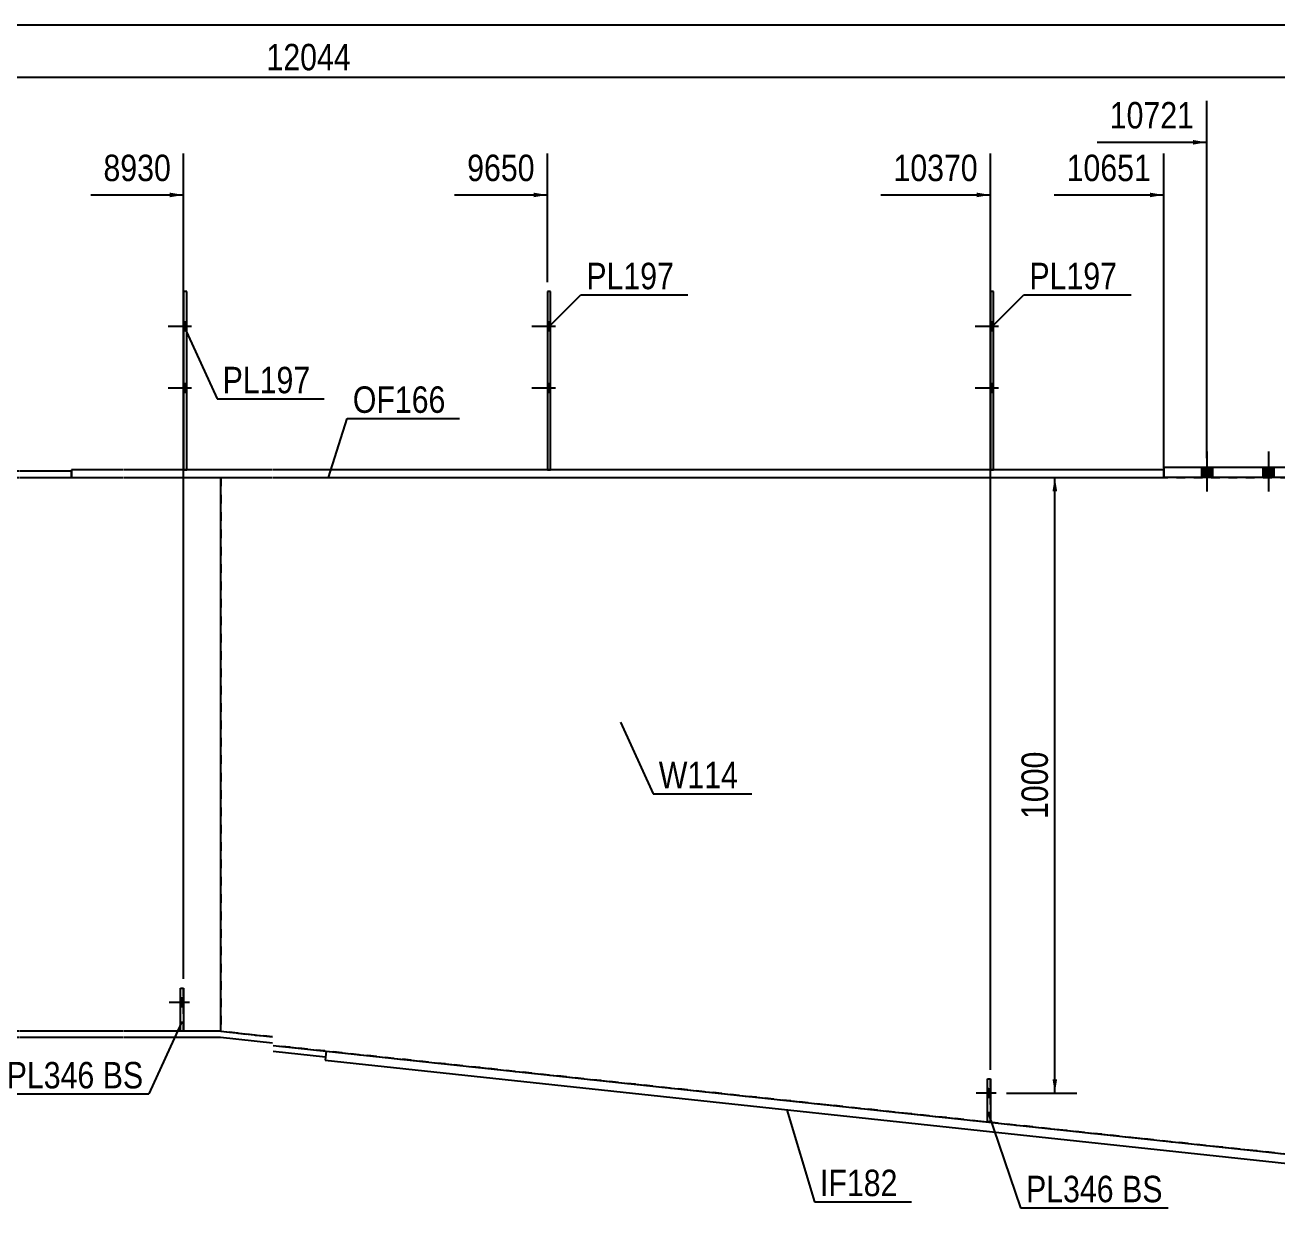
# Model space of a CAD drawing. Header units: millimetres. Extents: x -19 to 384, y -198 to 79.
# Drawn here: x 152.1 to 287.7, y -51 to 79 of the extents above; entities that cross this region are included whole.
import ezdxf

# ---------------------------------------------------------------- set-up
doc = ezdxf.new("R2010")
doc.units = ezdxf.units.MM
doc.linetypes.add('DXK_LINE_DOT1', pattern=[1.8814, 0.9407, -0.9407])
doc.linetypes.add('DXK_LINE_DOT2', pattern=[3.9198, 1.9599, -1.9599])
doc.styles.add('Arial Narrow', font='ARIALN.TTF', dxfattribs={"height": 0.2})

# ---------------------------------------------------------------- blocks, each defined once
blk = doc.blocks.new('Unknown-623515201-1211')
at = {"color": 5, "linetype": 'Continuous'}
blk.add_line((383.81, 78.99), (-16.19, 78.99), dxfattribs=at)
blk = doc.blocks.new('Part-623515201-1287 - 1232')
at = {"color": 7, "linetype": 'DXK_LINE_DOT1'}
for p, q in [((256.31, -39.79), (256.31, -35.16)), ((256.31, -35.16), (256.64, -35.16)), ((256.64, -39.79), (256.64, -35.16)), ((256.64, -39.79), (256.31, -39.79))]:
    blk.add_line(p, q, dxfattribs=at)
blk = doc.blocks.new('Bolt-623515201-1240 - 1232')
at = {"linetype": 'Continuous'}
blk.add_hatch(color=3, dxfattribs=at).paths.add_polyline_path([(256.64, -37.16), (256.64, -36.22), (256.31, -36.22), (256.31, -37.16)])
at = {"color": 3, "linetype": 'Continuous'}
for p, q in [((256.64, -36.22), (256.31, -36.22)), ((257.27, -36.69), (255.07, -36.69)), ((256.64, -37.16), (256.31, -37.16))]:
    blk.add_line(p, q, dxfattribs=at)
blk = doc.blocks.new('Part-623515201-1450 - 1232')
at = {"color": 2, "linetype": 'Continuous'}
for p, q in [((173.25, -30), (173.25, 30)), ((351.27, -50), (351.01, -49.98))]:
    blk.add_line(p, q, dxfattribs=at)
at = {"color": 7, "linetype": 'DXK_LINE_DOT1'}
for p, q in [((173.25, 30), (178.85, 30)), ((178.95, 30), (363.99, 30)), ((363.99, 30), (351.27, -50)), ((178.85, -30.6), (173.25, -30)), ((173.25, -30), (178.85, -30.6)), ((351.01, -49.98), (178.95, -31.53)), ((178.95, -31.53), (351.27, -49.99))]:
    blk.add_line(p, q, dxfattribs=at)
blk = doc.blocks.new('Part-623515201-1265 - 1232')
at = {"color": 2, "linetype": 'Continuous'}
for p, q in [((256.31, -39.79), (256.31, -35.16)), ((256.31, -35.16), (256.64, -35.16)), ((256.64, -35.16), (256.64, -39.79)), ((256.64, -39.79), (256.31, -39.79))]:
    blk.add_line(p, q, dxfattribs=at)
at = {"color": 7, "linetype": 'DXK_LINE_DOT1'}
blk.add_line((256.31, -38.79), (256.64, -38.79), dxfattribs=at)
blk = doc.blocks.new('Bolt-623515201-1241 - 1232')
at = {"color": 3, "linetype": 'DXK_LINE_DOT2'}
for p, q in [((256.64, -36.22), (256.31, -36.22)), ((257.27, -36.69), (255.07, -36.69)), ((256.64, -37.16), (256.31, -37.16))]:
    blk.add_line(p, q, dxfattribs=at)
blk = doc.blocks.new('Part-623515201-1362 - 1232')
at = {"color": 2, "linetype": 'Continuous'}
for p, q in [((53.75, 30.67), (53.75, 30)), ((59.35, 30.67), (53.75, 30.67)), ((53.75, 30), (59.35, 30)), ((70.65, 30.67), (59.45, 30.67)), ((59.45, 30), (70.65, 30)), ((83.68, 30.67), (70.75, 30.67)), ((70.75, 30), (83.68, 30)), ((96.52, 30.67), (83.78, 30.67)), ((83.78, 30), (96.52, 30)), ((112.67, 30.67), (96.62, 30.67)), ((96.62, 30), (112.67, 30)), ((125.5, 30.67), (112.77, 30.67)), ((112.77, 30), (125.5, 30)), ((138.53, 30.67), (125.6, 30.67)), ((125.6, 30), (138.53, 30)), ((151.37, 30.67), (138.63, 30.67)), ((138.63, 30), (151.37, 30)), ((157.07, 30.67), (151.47, 30.67)), ((151.47, 30), (157.07, 30))]:
    blk.add_line(p, q, dxfattribs=at)
at = {"color": 7, "linetype": 'DXK_LINE_DOT1'}
blk.add_line((157.07, 30), (157.07, 30.67), dxfattribs=at)
blk = doc.blocks.new('Bolt-623515201-1242 - 1232')
at = {"linetype": 'Continuous'}
for points in [[(256.97, 45.87), (256.97, 46.8), (256.64, 46.8), (256.64, 45.87)], [(256.97, 45.87), (256.97, 46.8), (256.64, 46.8), (256.64, 45.87)], [(256.97, 39.2), (256.97, 40.13), (256.64, 40.13), (256.64, 39.2)], [(256.97, 39.2), (256.97, 40.13), (256.64, 40.13), (256.64, 39.2)]]:
    blk.add_hatch(color=3, dxfattribs=at).paths.add_polyline_path(points)
at = {"color": 3, "linetype": 'Continuous'}
for p, q in [((257.51, 46.33), (254.97, 46.33)), ((257.51, 46.33), (254.97, 46.33)), ((256.97, 46.8), (256.64, 46.8)), ((256.97, 46.8), (256.64, 46.8)), ((256.97, 45.87), (256.64, 45.87)), ((256.97, 45.87), (256.64, 45.87)), ((257.51, 39.67), (254.97, 39.67)), ((257.51, 39.67), (254.97, 39.67)), ((256.97, 40.13), (256.64, 40.13)), ((256.97, 40.13), (256.64, 40.13)), ((256.97, 39.2), (256.64, 39.2)), ((256.97, 39.2), (256.64, 39.2))]:
    blk.add_line(p, q, dxfattribs=at)
blk = doc.blocks.new('Part-623515201-1309 - 1232')
at = {"color": 2, "linetype": 'Continuous'}
for p, q in [((256.97, 50.13), (256.64, 50.13)), ((256.64, 50.13), (256.64, 30.8)), ((256.97, 30.8), (256.97, 50.13))]:
    blk.add_line(p, q, dxfattribs=at)
at = {"color": 7, "linetype": 'DXK_LINE_DOT1'}
blk.add_line((256.64, 30.8), (256.97, 30.8), dxfattribs=at)
blk = doc.blocks.new('Bolt-623515201-1312 - 1232')
at = {"linetype": 'Continuous'}
for points in [[(208.97, 45.87), (208.97, 46.8), (208.64, 46.8), (208.64, 45.87)], [(208.97, 45.87), (208.97, 46.8), (208.64, 46.8), (208.64, 45.87)], [(208.97, 39.2), (208.97, 40.13), (208.64, 40.13), (208.64, 39.2)], [(208.97, 39.2), (208.97, 40.13), (208.64, 40.13), (208.64, 39.2)]]:
    blk.add_hatch(color=3, dxfattribs=at).paths.add_polyline_path(points)
at = {"color": 3, "linetype": 'Continuous'}
for p, q in [((209.51, 46.33), (206.97, 46.33)), ((209.51, 46.33), (206.97, 46.33)), ((208.97, 46.8), (208.64, 46.8)), ((208.97, 46.8), (208.64, 46.8)), ((208.97, 45.87), (208.64, 45.87)), ((208.97, 45.87), (208.64, 45.87)), ((209.51, 39.67), (206.97, 39.67)), ((209.51, 39.67), (206.97, 39.67)), ((208.97, 40.13), (208.64, 40.13)), ((208.97, 40.13), (208.64, 40.13)), ((208.97, 39.2), (208.64, 39.2)), ((208.97, 39.2), (208.64, 39.2))]:
    blk.add_line(p, q, dxfattribs=at)
blk = doc.blocks.new('Part-623515201-7763 - 1232')
at = {"color": 7, "linetype": 'DXK_LINE_DOT1'}
for p, q in [((168.9, -30), (168.9, -25.33)), ((168.9, -25.33), (169.23, -25.33)), ((169.23, -30), (169.23, -25.33)), ((168.9, -29), (169.23, -29))]:
    blk.add_line(p, q, dxfattribs=at)
blk = doc.blocks.new('Bolt-623515201-1318 - 1232')
at = {"linetype": 'Continuous'}
for points in [[(280.68, 31.07), (279.48, 31.07), (279.48, 30), (280.68, 30)], [(280.68, 31.07), (279.48, 31.07), (279.48, 30), (280.68, 30)], [(287.34, 31.07), (286.14, 31.07), (286.14, 30), (287.34, 30)], [(287.34, 31.07), (286.14, 31.07), (286.14, 30), (287.34, 30)]]:
    blk.add_hatch(color=3, dxfattribs=at).paths.add_polyline_path(points)
at = {"color": 3, "linetype": 'Continuous'}
for p, q in [((280.08, 32.8), (280.08, 28.47)), ((280.08, 32.8), (280.08, 28.47)), ((286.74, 32.8), (286.74, 28.47)), ((286.74, 32.8), (286.74, 28.47)), ((279.48, 31.07), (279.48, 30)), ((279.48, 31.07), (279.48, 30)), ((280.68, 31.07), (280.68, 30)), ((280.68, 31.07), (280.68, 30)), ((286.14, 31.07), (286.14, 30)), ((286.14, 31.07), (286.14, 30)), ((287.34, 31.07), (287.34, 30)), ((287.34, 31.07), (287.34, 30))]:
    blk.add_line(p, q, dxfattribs=at)
blk = doc.blocks.new('Part-623515201-1406 - 1232')
at = {"color": 2, "linetype": 'Continuous'}
for p, q in [((162.67, 30.8), (157.07, 30.8)), ((157.07, 30.8), (157.07, 30)), ((157.07, 30), (162.67, 30)), ((178.85, 30.8), (162.77, 30.8)), ((162.77, 30), (178.85, 30)), ((275.41, 30.8), (178.95, 30.8)), ((178.95, 30), (275.41, 30))]:
    blk.add_line(p, q, dxfattribs=at)
at = {"color": 7, "linetype": 'DXK_LINE_DOT1'}
blk.add_line((275.41, 30), (275.41, 30.8), dxfattribs=at)
blk = doc.blocks.new('Part-623515201-1428 - 1232')
at = {"color": 2, "linetype": 'Continuous'}
blk.add_line((102.22, -30), (102.22, 30), dxfattribs=at)
at = {"color": 7, "linetype": 'DXK_LINE_DOT1'}
for p, q in [((102.22, 30), (112.67, 30)), ((112.77, 30), (125.5, 30)), ((125.6, 30), (138.53, 30)), ((138.63, 30), (151.37, 30)), ((151.47, 30), (162.67, 30)), ((162.77, 30), (173.25, 30)), ((173.25, 30), (173.25, -30)), ((112.67, -30), (102.22, -30)), ((125.5, -30), (112.77, -30)), ((138.53, -30), (125.6, -30)), ((151.37, -30), (138.63, -30)), ((162.67, -30), (151.47, -30)), ((173.25, -30), (162.77, -30))]:
    blk.add_line(p, q, dxfattribs=at)
blk = doc.blocks.new('Part-623515201-1494 - 1232')
at = {"color": 2, "linetype": 'Continuous'}
for p, q in [((70.65, -30), (65.05, -30)), ((65.05, -30), (65.05, -30.67)), ((70.65, -30.67), (65.05, -30.67)), ((83.68, -30), (70.75, -30)), ((83.68, -30.67), (70.75, -30.67)), ((96.52, -30), (83.78, -30)), ((96.52, -30.67), (83.78, -30.67)), ((112.67, -30), (96.62, -30)), ((112.67, -30.67), (96.62, -30.67)), ((125.5, -30), (112.77, -30)), ((125.5, -30.67), (112.77, -30.67)), ((138.53, -30), (125.6, -30)), ((138.53, -30.67), (125.6, -30.67)), ((151.37, -30), (138.63, -30)), ((151.37, -30.67), (138.63, -30.67)), ((162.67, -30), (151.47, -30)), ((162.67, -30.67), (151.47, -30.67)), ((173.25, -30), (162.77, -30)), ((173.21, -30.67), (162.77, -30.67)), ((178.85, -31.27), (173.21, -30.67)), ((173.25, -30), (178.85, -30.6)), ((178.95, -31.53), (184.66, -32.14)), ((184.59, -32.81), (178.95, -32.2))]:
    blk.add_line(p, q, dxfattribs=at)
at = {"color": 7, "linetype": 'DXK_LINE_DOT1'}
blk.add_line((184.66, -32.14), (184.59, -32.81), dxfattribs=at)
blk = doc.blocks.new('Part-623515201-1516 - 1232')
at = {"color": 2, "linetype": 'Continuous'}
for p, q in [((184.66, -32.14), (184.55, -33.14)), ((184.66, -32.14), (351.01, -49.98)), ((184.55, -33.14), (350.91, -50.97)), ((351.01, -49.98), (350.91, -50.97))]:
    blk.add_line(p, q, dxfattribs=at)
blk = doc.blocks.new('Part-623515201-7762 - 1232')
at = {"color": 2, "linetype": 'Continuous'}
for p, q in [((169.57, 50.13), (169.23, 50.13)), ((169.23, 50.13), (169.23, 30.8)), ((169.57, 30.8), (169.57, 50.13))]:
    blk.add_line(p, q, dxfattribs=at)
at = {"color": 7, "linetype": 'DXK_LINE_DOT1'}
blk.add_line((169.23, 30.8), (169.57, 30.8), dxfattribs=at)
blk = doc.blocks.new('Part-623515201-1826 - 1232')
at = {"color": 2, "linetype": 'Continuous'}
for p, q in [((208.97, 50.13), (208.64, 50.13)), ((208.64, 50.13), (208.64, 30.8)), ((208.97, 30.8), (208.97, 50.13))]:
    blk.add_line(p, q, dxfattribs=at)
at = {"color": 7, "linetype": 'DXK_LINE_DOT1'}
blk.add_line((208.64, 30.8), (208.97, 30.8), dxfattribs=at)
blk = doc.blocks.new('Part-623515201-1831 - 1232')
at = {"color": 2, "linetype": 'Continuous'}
for p, q in [((291.41, 31.07), (275.41, 31.07)), ((275.41, 31.07), (275.41, 30)), ((291.41, 30), (275.41, 30)), ((291.41, 31.07), (291.41, 30))]:
    blk.add_line(p, q, dxfattribs=at)
blk = doc.blocks.new('Part-623515201-7766 - 1232')
at = {"color": 2, "linetype": 'Continuous'}
for p, q in [((168.9, -30), (168.9, -25.33)), ((168.9, -25.33), (169.23, -25.33)), ((169.23, -25.33), (169.23, -30))]:
    blk.add_line(p, q, dxfattribs=at)
blk = doc.blocks.new('Bolt-623515201-7769 - 1232')
at = {"linetype": 'Continuous'}
for points in [[(169.57, 45.87), (169.57, 46.8), (169.23, 46.8), (169.23, 45.87)], [(169.57, 45.87), (169.57, 46.8), (169.23, 46.8), (169.23, 45.87)], [(169.57, 39.2), (169.57, 40.13), (169.23, 40.13), (169.23, 39.2)], [(169.57, 39.2), (169.57, 40.13), (169.23, 40.13), (169.23, 39.2)]]:
    blk.add_hatch(color=3, dxfattribs=at).paths.add_polyline_path(points)
at = {"color": 3, "linetype": 'Continuous'}
for p, q in [((170.1, 46.33), (167.57, 46.33)), ((170.1, 46.33), (167.57, 46.33)), ((169.57, 46.8), (169.23, 46.8)), ((169.57, 46.8), (169.23, 46.8)), ((169.57, 45.87), (169.23, 45.87)), ((169.57, 45.87), (169.23, 45.87)), ((170.1, 39.67), (167.57, 39.67)), ((170.1, 39.67), (167.57, 39.67)), ((169.57, 40.13), (169.23, 40.13)), ((169.57, 40.13), (169.23, 40.13)), ((169.57, 39.2), (169.23, 39.2)), ((169.57, 39.2), (169.23, 39.2))]:
    blk.add_line(p, q, dxfattribs=at)
blk = doc.blocks.new('Bolt-623515201-7770 - 1232')
at = {"color": 3, "linetype": 'DXK_LINE_DOT2'}
for p, q in [((169.87, -26.87), (167.67, -26.87)), ((169.23, -26.4), (168.9, -26.4)), ((169.23, -27.33), (168.9, -27.33))]:
    blk.add_line(p, q, dxfattribs=at)
blk = doc.blocks.new('Bolt-623515201-7773 - 1232')
at = {"linetype": 'Continuous'}
blk.add_hatch(color=3, dxfattribs=at).paths.add_polyline_path([(169.23, -27.33), (169.23, -26.4), (168.9, -26.4), (168.9, -27.33)])
at = {"color": 3, "linetype": 'Continuous'}
for p, q in [((169.87, -26.87), (167.67, -26.87)), ((169.23, -26.4), (168.9, -26.4)), ((169.23, -27.33), (168.9, -27.33))]:
    blk.add_line(p, q, dxfattribs=at)
blk = doc.blocks.new('StraightDimension-623515201-8636 - 1232')
at = {"linetype": 'Continuous'}
blk.add_hatch(color=7, dxfattribs=at).paths.add_polyline_path([(167.73, 60.84), (169.23, 60.59), (167.73, 60.34)])
at = {"color": 7, "linetype": 'Continuous'}
for p, q in [((169.23, -24.33), (169.23, 65.09)), ((159.17, 60.59), (169.23, 60.59))]:
    blk.add_line(p, q, dxfattribs=at)
at = {"color": 0}
blk.add_wipeout([(168.46, 61.49), (168.46, 65.69), (159.95, 65.69), (159.95, 61.49)], dxfattribs=at)
at = {"color": 3, "style": 'Arial Narrow'}
blk.add_text('8930', height=2.863, dxfattribs=at).set_placement((160.55, 62.09))
blk = doc.blocks.new('StraightDimension-623515201-8634 - 1232')
at = {"linetype": 'Continuous'}
blk.add_hatch(color=7, dxfattribs=at).paths.add_polyline_path([(255.14, 60.84), (256.64, 60.59), (255.14, 60.34)])
at = {"color": 7, "linetype": 'Continuous'}
for p, q in [((256.64, -34.16), (256.64, 65.09)), ((244.75, 60.59), (256.64, 60.59))]:
    blk.add_line(p, q, dxfattribs=at)
at = {"color": 0}
blk.add_wipeout([(255.87, 61.49), (255.87, 65.69), (245.53, 65.69), (245.53, 61.49)], dxfattribs=at)
at = {"color": 3, "style": 'Arial Narrow'}
blk.add_text('10370', height=2.863, dxfattribs=at).set_placement((246.13, 62.09))
blk = doc.blocks.new('StraightDimension-623515201-2434 - 1232')
at = {"color": 7, "linetype": 'Continuous'}
blk.add_line((-1.33, 73.34), (366.89, 73.34), dxfattribs=at)
at = {"color": 0}
blk.add_wipeout([(187.95, 73.49), (187.95, 77.69), (177.61, 77.69), (177.61, 73.49)], dxfattribs=at)
at = {"color": 3, "style": 'Arial Narrow'}
blk.add_text('12044', height=2.863, dxfattribs=at).set_placement((178.21, 74.09))
blk = doc.blocks.new('StraightDimension-623515201-6911 - 1232')
at = {"linetype": 'Continuous'}
for points in [[(263.36, 28.5), (263.61, 30), (263.86, 28.5)], [(263.86, -35.19), (263.61, -36.69), (263.36, -35.19)]]:
    blk.add_hatch(color=7, dxfattribs=at).paths.add_polyline_path(points)
at = {"color": 7, "linetype": 'Continuous'}
for p, q in [((258.36, 30), (266.01, 30)), ((263.61, -36.69), (263.61, 30)), ((258.36, -36.69), (266.01, -36.69))]:
    blk.add_line(p, q, dxfattribs=at)
at = {"color": 0}
blk.add_wipeout([(263.46, 0.91), (259.26, 0.91), (259.26, -7.6), (263.46, -7.6)], dxfattribs=at)
at = {"color": 3, "style": 'Arial Narrow'}
blk.add_text('1000', height=2.863, rotation=90.0002, dxfattribs=at).set_placement((262.86, -7))
blk = doc.blocks.new('StraightDimension-623515201-8632 - 1232')
at = {"linetype": 'Continuous'}
blk.add_hatch(color=7, dxfattribs=at).paths.add_polyline_path([(278.58, 66.54), (280.08, 66.29), (278.58, 66.04)])
at = {"color": 7, "linetype": 'Continuous'}
for p, q in [((280.08, 32.07), (280.08, 70.79)), ((268.18, 66.29), (280.08, 66.29))]:
    blk.add_line(p, q, dxfattribs=at)
at = {"color": 0}
blk.add_wipeout([(279.3, 67.19), (279.3, 71.39), (268.96, 71.39), (268.96, 67.19)], dxfattribs=at)
at = {"color": 3, "style": 'Arial Narrow'}
blk.add_text('10721', height=2.863, dxfattribs=at).set_placement((269.56, 67.79))
blk = doc.blocks.new('StraightDimension-623515201-8633 - 1232')
at = {"linetype": 'Continuous'}
blk.add_hatch(color=7, dxfattribs=at).paths.add_polyline_path([(273.91, 60.84), (275.41, 60.59), (273.91, 60.34)])
at = {"color": 7, "linetype": 'Continuous'}
for p, q in [((275.41, 31), (275.41, 65.09)), ((263.52, 60.59), (275.41, 60.59))]:
    blk.add_line(p, q, dxfattribs=at)
at = {"color": 0}
blk.add_wipeout([(274.63, 61.49), (274.63, 65.69), (264.29, 65.69), (264.29, 61.49)], dxfattribs=at)
at = {"color": 3, "style": 'Arial Narrow'}
blk.add_text('10651', height=2.863, dxfattribs=at).set_placement((264.89, 62.09))
blk = doc.blocks.new('StraightDimension-623515201-8635 - 1232')
at = {"linetype": 'Continuous'}
blk.add_hatch(color=7, dxfattribs=at).paths.add_polyline_path([(207.14, 60.84), (208.64, 60.59), (207.14, 60.34)])
at = {"color": 7, "linetype": 'Continuous'}
for p, q in [((208.64, 51.13), (208.64, 65.09)), ((198.58, 60.59), (208.64, 60.59))]:
    blk.add_line(p, q, dxfattribs=at)
at = {"color": 0}
blk.add_wipeout([(207.87, 61.49), (207.87, 65.69), (199.35, 65.69), (199.35, 61.49)], dxfattribs=at)
at = {"color": 3, "style": 'Arial Narrow'}
blk.add_text('9650', height=2.863, dxfattribs=at).set_placement((199.95, 62.09))
blk = doc.blocks.new('Mark-623515201-1305 - 1232')
at = {"color": 0}
blk.add_wipeout([(270.37, 50.38), (270.37, 53.38), (260.86, 53.38), (260.86, 50.38)], dxfattribs=at)
blk.add_wipeout([(270.37, 50.38), (270.37, 53.38), (260.86, 53.38), (260.86, 50.38)], dxfattribs=at)
at = {"color": 7, "linetype": 'Continuous'}
for p, q in [((256.73, 46.24), (260.26, 49.78)), ((260.26, 49.78), (271.87, 49.78))]:
    blk.add_line(p, q, dxfattribs=at)
at = {"color": 3, "style": 'Arial Narrow'}
blk.add_text('PL197', height=2.863, dxfattribs=at).set_placement((260.86, 50.38))
blk = doc.blocks.new('Mark-623515201-7837 - 1232')
at = {"color": 0}
blk.add_wipeout([(182.96, 39.11), (182.96, 42.11), (173.46, 42.11), (173.46, 39.11)], dxfattribs=at)
blk.add_wipeout([(182.96, 39.11), (182.96, 42.11), (173.46, 42.11), (173.46, 39.11)], dxfattribs=at)
at = {"color": 7, "linetype": 'Continuous'}
for p, q in [((169.32, 46.25), (172.86, 38.51)), ((172.86, 38.51), (184.46, 38.51))]:
    blk.add_line(p, q, dxfattribs=at)
at = {"color": 3, "style": 'Arial Narrow'}
blk.add_text('PL197', height=2.863, dxfattribs=at).set_placement((173.46, 39.11))
blk = doc.blocks.new('Mark-623515201-1446 - 1232')
at = {"color": 0}
blk.add_wipeout([(229.3, -3.67), (229.3, -0.67), (220.71, -0.67), (220.71, -3.67)], dxfattribs=at)
blk.add_wipeout([(229.3, -3.67), (229.3, -0.67), (220.71, -0.67), (220.71, -3.67)], dxfattribs=at)
at = {"color": 7, "linetype": 'Continuous'}
for p, q in [((216.57, 3.47), (220.11, -4.27)), ((220.11, -4.27), (230.8, -4.27))]:
    blk.add_line(p, q, dxfattribs=at)
at = {"color": 3, "style": 'Arial Narrow'}
blk.add_text('W114', height=2.863, dxfattribs=at).set_placement((220.71, -3.67))
blk = doc.blocks.new('Mark-623515201-1512 - 1232')
at = {"color": 0}
blk.add_wipeout([(246.57, -47.85), (246.57, -44.85), (238.17, -44.85), (238.17, -47.85)], dxfattribs=at)
blk.add_wipeout([(246.57, -47.85), (246.57, -44.85), (238.17, -44.85), (238.17, -47.85)], dxfattribs=at)
at = {"color": 7, "linetype": 'Continuous'}
for p, q in [((234.58, -38.5), (237.57, -48.45)), ((237.57, -48.45), (248.07, -48.45))]:
    blk.add_line(p, q, dxfattribs=at)
at = {"color": 3, "style": 'Arial Narrow'}
blk.add_text('IF182', height=2.863, dxfattribs=at).set_placement((238.17, -47.85))
blk = doc.blocks.new('Mark-623515201-1402 - 1232')
at = {"color": 0}
blk.add_wipeout([(197.61, 36.99), (197.61, 39.99), (187.56, 39.99), (187.56, 36.99)], dxfattribs=at)
blk.add_wipeout([(197.61, 36.99), (197.61, 39.99), (187.56, 39.99), (187.56, 36.99)], dxfattribs=at)
at = {"color": 7, "linetype": 'Continuous'}
for p, q in [((184.92, 30), (186.96, 36.39)), ((186.96, 36.39), (199.11, 36.39))]:
    blk.add_line(p, q, dxfattribs=at)
at = {"color": 3, "style": 'Arial Narrow'}
blk.add_text('OF166', height=2.863, dxfattribs=at).set_placement((187.56, 36.99))
blk = doc.blocks.new('Mark-623515201-1822 - 1232')
at = {"color": 0}
blk.add_wipeout([(222.37, 50.38), (222.37, 53.38), (212.86, 53.38), (212.86, 50.38)], dxfattribs=at)
blk.add_wipeout([(222.37, 50.38), (222.37, 53.38), (212.86, 53.38), (212.86, 50.38)], dxfattribs=at)
at = {"color": 7, "linetype": 'Continuous'}
for p, q in [((208.73, 46.24), (212.26, 49.78)), ((212.26, 49.78), (223.87, 49.78))]:
    blk.add_line(p, q, dxfattribs=at)
at = {"color": 3, "style": 'Arial Narrow'}
blk.add_text('PL197', height=2.863, dxfattribs=at).set_placement((212.86, 50.38))
blk = doc.blocks.new('MarkSet-623515201-2463 - 1232')
at = {"color": 0}
for points in [[(270, -48.51), (270, -45.51), (260.49, -45.51), (260.49, -48.51)], [(275.28, -48.51), (275.28, -45.51), (270.9, -45.51), (270.9, -48.51)]]:
    blk.add_wipeout(points, dxfattribs=at)
for points in [[(270, -48.51), (270, -45.51), (260.49, -45.51), (260.49, -48.51)], [(275.28, -48.51), (275.28, -45.51), (270.9, -45.51), (270.9, -48.51)]]:
    blk.add_wipeout(points, dxfattribs=at)
at = {"color": 7, "linetype": 'Continuous'}
for p, q in [((256.39, -38.84), (259.89, -49.11)), ((259.89, -49.11), (275.88, -49.11))]:
    blk.add_line(p, q, dxfattribs=at)
at = {"color": 3, "style": 'Arial Narrow'}
for s, p in [('PL346', (260.49, -48.51)), ('BS', (270.9, -48.51))]:
    blk.add_text(s, height=2.863, dxfattribs=at).set_placement(p)
blk = doc.blocks.new('MarkSet-623515201-7832 - 1232')
at = {"color": 0}
for points in [[(159.57, -36.18), (159.57, -33.18), (150.07, -33.18), (150.07, -36.18)], [(164.85, -36.18), (164.85, -33.18), (160.47, -33.18), (160.47, -36.18)]]:
    blk.add_wipeout(points, dxfattribs=at)
for points in [[(159.57, -36.18), (159.57, -33.18), (150.07, -33.18), (150.07, -36.18)], [(164.85, -36.18), (164.85, -33.18), (160.47, -33.18), (160.47, -36.18)]]:
    blk.add_wipeout(points, dxfattribs=at)
at = {"color": 7, "linetype": 'Continuous'}
for p in [(168.99, -29.05), (149.47, -36.78)]:
    blk.add_line(p, (165.45, -36.78), dxfattribs=at)
at = {"color": 3, "style": 'Arial Narrow'}
for s, p in [('PL346', (150.07, -36.18)), ('BS', (160.47, -36.18))]:
    blk.add_text(s, height=2.863, dxfattribs=at).set_placement(p)

msp = doc.modelspace()

# ---------------------------------------------------------------- block references
for name in ['Unknown-623515201-1211', 'Part-623515201-7762 - 1232', 'Part-623515201-1826 - 1232', 'Part-623515201-1309 - 1232', 'Bolt-623515201-7769 - 1232', 'Bolt-623515201-1312 - 1232', 'Bolt-623515201-1242 - 1232', 'Bolt-623515201-1318 - 1232', 'Part-623515201-1362 - 1232', 'Part-623515201-1428 - 1232', 'Part-623515201-1406 - 1232', 'Part-623515201-1450 - 1232', 'Part-623515201-1831 - 1232', 'Part-623515201-7763 - 1232', 'Part-623515201-7766 - 1232', 'Bolt-623515201-7770 - 1232', 'Bolt-623515201-7773 - 1232', 'Part-623515201-1494 - 1232', 'Part-623515201-1516 - 1232', 'Part-623515201-1287 - 1232', 'Part-623515201-1265 - 1232', 'Bolt-623515201-1240 - 1232', 'Bolt-623515201-1241 - 1232']:
    msp.add_blockref(name, (0, 0))

# ---------------------------------------------------------------- next in the draw order: block references
for name in ['StraightDimension-623515201-8636 - 1232', 'StraightDimension-623515201-8634 - 1232', 'StraightDimension-623515201-6911 - 1232', 'Mark-623515201-1446 - 1232', 'MarkSet-623515201-7832 - 1232', 'Mark-623515201-1512 - 1232', 'MarkSet-623515201-2463 - 1232']:
    msp.add_blockref(name, (0, 0))

# ---------------------------------------------------------------- next in the draw order: block references
msp.add_blockref('StraightDimension-623515201-2434 - 1232', (0, 0))

# ---------------------------------------------------------------- next in the draw order: block references
for name in ['StraightDimension-623515201-8632 - 1232', 'StraightDimension-623515201-8635 - 1232', 'Mark-623515201-7837 - 1232']:
    msp.add_blockref(name, (0, 0))

# ---------------------------------------------------------------- next in the draw order: block references
for name in ['StraightDimension-623515201-8633 - 1232', 'Mark-623515201-1822 - 1232', 'Mark-623515201-1402 - 1232']:
    msp.add_blockref(name, (0, 0))

# ---------------------------------------------------------------- next in the draw order: block references
msp.add_blockref('Mark-623515201-1305 - 1232', (0, 0))

doc.saveas('drawing.dxf')
